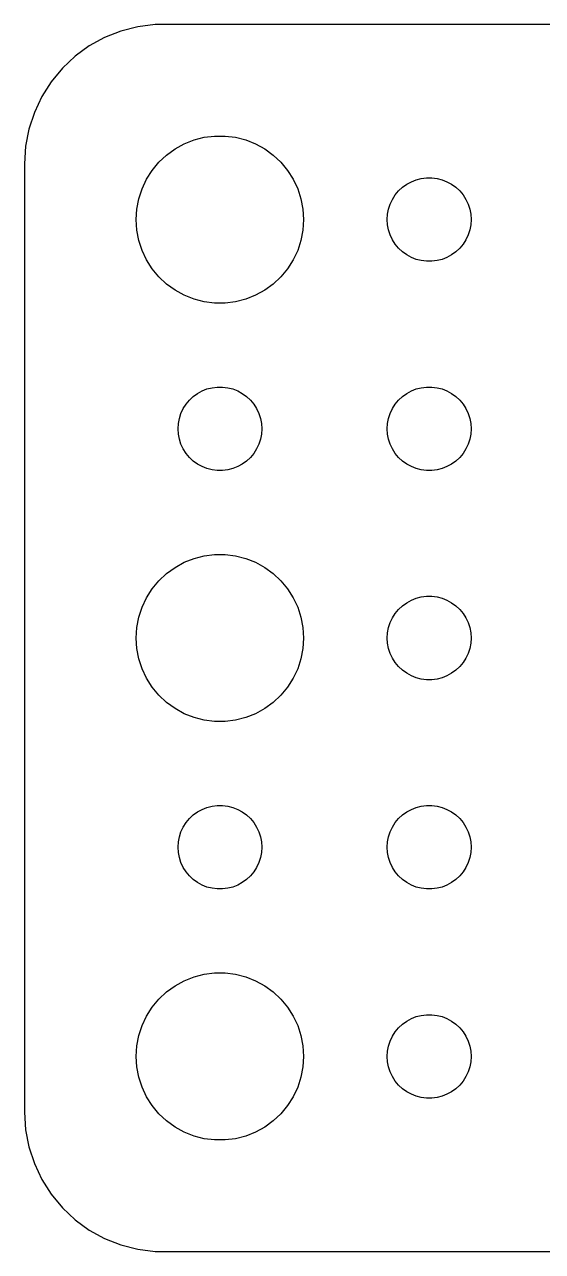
# Model space of a CAD drawing. Header units: metres. Extents: x -22 to 22, y 140 to 346.
# Drawn here: x -22 to -3.44, y 140.01 to 183.99 of the extents above; entities that cross this region are included whole.
import ezdxf

# ---------------------------------------------------------------- set-up
doc = ezdxf.new("R2010")
doc.units = ezdxf.units.M

msp = doc.modelspace()

# ---------------------------------------------------------------- linework, layer by layer
for p, q in [((-17.9369, 183.911), (-18.5451, 183.755)), ((-17.3139, 183.99), (-17.9369, 183.911)), ((17.3139, 183.99), (-17.3139, 183.99)), ((-19.1289, 183.524), (-19.6791, 183.222)), ((-18.5451, 183.755), (-19.1289, 183.524)), ((-19.6791, 183.222), (-20.1871, 182.853)), ((-20.1871, 182.853), (-20.6448, 182.423)), ((-20.6448, 182.423), (-21.0451, 181.939)), ((-21.0451, 181.939), (-21.3815, 181.409)), ((-21.3815, 181.409), (-21.6489, 180.841)), ((-21.6489, 180.841), (-21.8429, 180.243)), ((-21.8429, 180.243), (-21.9606, 179.627)), ((-15.927, 179.853), (-15.5621, 179.947)), ((-15.5621, 179.947), (-15.1884, 179.994)), ((-15.1884, 179.994), (-14.8116, 179.994)), ((-14.8116, 179.994), (-14.4379, 179.947)), ((-14.4379, 179.947), (-14.0729, 179.853)), ((-21.9606, 179.627), (-22, 179)), ((-16.9123, 179.312), (-16.6075, 179.533)), ((-16.6075, 179.533), (-16.2773, 179.714)), ((-16.2773, 179.714), (-15.927, 179.853)), ((-14.0729, 179.853), (-13.7227, 179.714)), ((-13.7227, 179.714), (-13.3925, 179.533)), ((-13.3925, 179.533), (-13.0877, 179.312)), ((-22, 179), (-22, 145)), ((-17.427, 178.763), (-17.1869, 179.054)), ((-17.1869, 179.054), (-16.9123, 179.312)), ((-13.0877, 179.312), (-12.8131, 179.054)), ((-12.8131, 179.054), (-12.5729, 178.763)), ((-17.6289, 178.445), (-17.427, 178.763)), ((-12.5729, 178.763), (-12.3711, 178.445)), ((-17.7893, 178.104), (-17.6289, 178.445)), ((-12.3711, 178.445), (-12.2107, 178.104)), ((-8.59344, 178.027), (-8.45613, 178.156)), ((-8.45613, 178.156), (-8.30373, 178.266)), ((-8.30373, 178.266), (-8.13866, 178.357)), ((-8.13866, 178.357), (-7.96352, 178.427)), ((-7.96352, 178.427), (-7.78107, 178.473)), ((-7.78107, 178.473), (-7.59418, 178.497)), ((-7.59418, 178.497), (-7.40581, 178.497)), ((-7.40581, 178.497), (-7.21892, 178.473)), ((-7.21892, 178.473), (-7.03647, 178.427)), ((-7.03647, 178.427), (-6.86133, 178.357)), ((-6.86133, 178.357), (-6.69626, 178.266)), ((-6.69626, 178.266), (-6.54385, 178.156)), ((-6.54385, 178.156), (-6.40654, 178.027)), ((-17.9763, 177.376), (-17.9057, 177.746)), ((-17.9057, 177.746), (-17.7893, 178.104)), ((-12.2107, 178.104), (-12.0942, 177.746)), ((-12.0942, 177.746), (-12.0237, 177.376)), ((-8.89465, 177.552), (-8.81445, 177.723)), ((-8.81445, 177.723), (-8.71352, 177.882)), ((-8.71352, 177.882), (-8.59344, 178.027)), ((-6.40654, 178.027), (-6.28647, 177.882)), ((-6.28647, 177.882), (-6.18553, 177.723)), ((-6.18553, 177.723), (-6.10533, 177.552)), ((-18, 177), (-17.9763, 177.376)), ((-12.0237, 177.376), (-12, 177)), ((-8.98816, 177.188), (-8.95287, 177.373)), ((-8.95287, 177.373), (-8.89465, 177.552)), ((-6.10533, 177.552), (-6.04712, 177.373)), ((-6.04712, 177.373), (-6.01183, 177.188)), ((-17.9763, 176.624), (-18, 177)), ((-12, 177), (-12.0237, 176.624)), ((-9, 177), (-8.98816, 177.188)), ((-8.98816, 176.812), (-9, 177)), ((-8.95287, 176.627), (-8.98816, 176.812)), ((-6.01183, 176.812), (-6.04712, 176.627)), ((-6.01183, 177.188), (-6, 177)), ((-6, 177), (-6.01183, 176.812)), ((-17.9057, 176.254), (-17.9763, 176.624)), ((-12.0237, 176.624), (-12.0942, 176.254)), ((-8.89465, 176.448), (-8.95287, 176.627)), ((-8.81445, 176.277), (-8.89465, 176.448)), ((-6.10533, 176.448), (-6.18553, 176.277)), ((-6.04712, 176.627), (-6.10533, 176.448)), ((-17.7893, 175.896), (-17.9057, 176.254)), ((-12.0942, 176.254), (-12.2107, 175.896)), ((-8.71352, 176.118), (-8.81445, 176.277)), ((-8.59344, 175.973), (-8.71352, 176.118)), ((-8.45613, 175.844), (-8.59344, 175.973)), ((-6.40654, 175.973), (-6.54385, 175.844)), ((-6.28647, 176.118), (-6.40654, 175.973)), ((-6.18553, 176.277), (-6.28647, 176.118)), ((-17.6289, 175.555), (-17.7893, 175.896)), ((-17.427, 175.237), (-17.6289, 175.555)), ((-12.3711, 175.555), (-12.5729, 175.237)), ((-12.2107, 175.896), (-12.3711, 175.555)), ((-8.30373, 175.734), (-8.45613, 175.844)), ((-8.13866, 175.643), (-8.30373, 175.734)), ((-7.96352, 175.573), (-8.13866, 175.643)), ((-7.78107, 175.527), (-7.96352, 175.573)), ((-7.59418, 175.503), (-7.78107, 175.527)), ((-7.40581, 175.503), (-7.59418, 175.503)), ((-7.21892, 175.527), (-7.40581, 175.503)), ((-7.03647, 175.573), (-7.21892, 175.527)), ((-6.86133, 175.643), (-7.03647, 175.573)), ((-6.69626, 175.734), (-6.86133, 175.643)), ((-6.54385, 175.844), (-6.69626, 175.734)), ((-17.1869, 174.946), (-17.427, 175.237)), ((-12.5729, 175.237), (-12.8131, 174.946)), ((-16.9123, 174.688), (-17.1869, 174.946)), ((-16.6075, 174.467), (-16.9123, 174.688)), ((-13.0877, 174.688), (-13.3925, 174.467)), ((-12.8131, 174.946), (-13.0877, 174.688)), ((-16.2773, 174.286), (-16.6075, 174.467)), ((-15.927, 174.147), (-16.2773, 174.286)), ((-13.7227, 174.286), (-14.0729, 174.147)), ((-13.3925, 174.467), (-13.7227, 174.286)), ((-15.5621, 174.053), (-15.927, 174.147)), ((-15.1884, 174.006), (-15.5621, 174.053)), ((-14.8116, 174.006), (-15.1884, 174.006)), ((-14.4379, 174.053), (-14.8116, 174.006)), ((-14.0729, 174.147), (-14.4379, 174.053)), ((-16.0934, 170.527), (-15.9561, 170.656)), ((-15.9561, 170.656), (-15.8037, 170.766)), ((-15.8037, 170.766), (-15.6387, 170.857)), ((-15.6387, 170.857), (-15.4635, 170.927)), ((-15.4635, 170.927), (-15.2811, 170.973)), ((-15.2811, 170.973), (-15.0942, 170.997)), ((-15.0942, 170.997), (-14.9058, 170.997)), ((-14.9058, 170.997), (-14.7189, 170.973)), ((-14.7189, 170.973), (-14.5365, 170.927)), ((-14.5365, 170.927), (-14.3613, 170.857)), ((-14.3613, 170.857), (-14.1963, 170.766)), ((-14.1963, 170.766), (-14.0439, 170.656)), ((-14.0439, 170.656), (-13.9065, 170.527)), ((-8.59344, 170.527), (-8.45613, 170.656)), ((-8.45613, 170.656), (-8.30373, 170.766)), ((-8.30373, 170.766), (-8.13866, 170.857)), ((-8.13866, 170.857), (-7.96352, 170.927)), ((-7.96352, 170.927), (-7.78107, 170.973)), ((-7.78107, 170.973), (-7.59418, 170.997)), ((-7.59418, 170.997), (-7.40581, 170.997)), ((-7.40581, 170.997), (-7.21892, 170.973)), ((-7.21892, 170.973), (-7.03647, 170.927)), ((-7.03647, 170.927), (-6.86133, 170.857)), ((-6.86133, 170.857), (-6.69626, 170.766)), ((-6.69626, 170.766), (-6.54385, 170.656)), ((-6.54385, 170.656), (-6.40654, 170.527)), ((-16.3947, 170.052), (-16.3145, 170.223)), ((-16.3145, 170.223), (-16.2135, 170.382)), ((-16.2135, 170.382), (-16.0934, 170.527)), ((-13.9065, 170.527), (-13.7865, 170.382)), ((-13.7865, 170.382), (-13.6855, 170.223)), ((-13.6855, 170.223), (-13.6053, 170.052)), ((-8.89465, 170.052), (-8.81445, 170.223)), ((-8.81445, 170.223), (-8.71352, 170.382)), ((-8.71352, 170.382), (-8.59344, 170.527)), ((-6.40654, 170.527), (-6.28647, 170.382)), ((-6.28647, 170.382), (-6.18553, 170.223)), ((-6.18553, 170.223), (-6.10533, 170.052)), ((-16.4882, 169.688), (-16.4529, 169.873)), ((-16.4529, 169.873), (-16.3947, 170.052)), ((-13.6053, 170.052), (-13.5471, 169.873)), ((-13.5471, 169.873), (-13.5118, 169.688)), ((-8.98816, 169.688), (-8.95287, 169.873)), ((-8.95287, 169.873), (-8.89465, 170.052)), ((-6.10533, 170.052), (-6.04712, 169.873)), ((-6.04712, 169.873), (-6.01183, 169.688)), ((-16.5, 169.5), (-16.4882, 169.688)), ((-16.4882, 169.312), (-16.5, 169.5)), ((-13.5118, 169.688), (-13.5, 169.5)), ((-13.5, 169.5), (-13.5118, 169.312)), ((-9, 169.5), (-8.98816, 169.688)), ((-8.98816, 169.312), (-9, 169.5)), ((-6.01183, 169.688), (-6, 169.5)), ((-6, 169.5), (-6.01183, 169.312)), ((-16.4529, 169.127), (-16.4882, 169.312)), ((-16.3947, 168.948), (-16.4529, 169.127)), ((-16.3145, 168.777), (-16.3947, 168.948)), ((-13.6053, 168.948), (-13.6855, 168.777)), ((-13.5471, 169.127), (-13.6053, 168.948)), ((-13.5118, 169.312), (-13.5471, 169.127)), ((-8.95287, 169.127), (-8.98816, 169.312)), ((-8.89465, 168.948), (-8.95287, 169.127)), ((-8.81445, 168.777), (-8.89465, 168.948)), ((-6.10533, 168.948), (-6.18553, 168.777)), ((-6.04712, 169.127), (-6.10533, 168.948)), ((-6.01183, 169.312), (-6.04712, 169.127)), ((-16.2135, 168.618), (-16.3145, 168.777)), ((-16.0934, 168.473), (-16.2135, 168.618)), ((-15.9561, 168.344), (-16.0934, 168.473)), ((-13.9065, 168.473), (-14.0439, 168.344)), ((-13.7865, 168.618), (-13.9065, 168.473)), ((-13.6855, 168.777), (-13.7865, 168.618)), ((-8.71352, 168.618), (-8.81445, 168.777)), ((-8.59344, 168.473), (-8.71352, 168.618)), ((-8.45613, 168.344), (-8.59344, 168.473)), ((-6.40654, 168.473), (-6.54385, 168.344)), ((-6.28647, 168.618), (-6.40654, 168.473)), ((-6.18553, 168.777), (-6.28647, 168.618)), ((-15.8037, 168.234), (-15.9561, 168.344)), ((-15.6387, 168.143), (-15.8037, 168.234)), ((-15.4635, 168.073), (-15.6387, 168.143)), ((-15.2811, 168.027), (-15.4635, 168.073)), ((-15.0942, 168.003), (-15.2811, 168.027)), ((-14.7189, 168.027), (-14.9058, 168.003)), ((-14.5365, 168.073), (-14.7189, 168.027)), ((-14.3613, 168.143), (-14.5365, 168.073)), ((-14.1963, 168.234), (-14.3613, 168.143)), ((-14.0439, 168.344), (-14.1963, 168.234)), ((-8.30373, 168.234), (-8.45613, 168.344)), ((-8.13866, 168.143), (-8.30373, 168.234)), ((-7.96352, 168.073), (-8.13866, 168.143)), ((-7.78107, 168.027), (-7.96352, 168.073)), ((-7.59418, 168.003), (-7.78107, 168.027)), ((-7.21892, 168.027), (-7.40581, 168.003)), ((-7.03647, 168.073), (-7.21892, 168.027)), ((-6.86133, 168.143), (-7.03647, 168.073)), ((-6.69626, 168.234), (-6.86133, 168.143)), ((-6.54385, 168.344), (-6.69626, 168.234)), ((-14.9058, 168.003), (-15.0942, 168.003)), ((-7.40581, 168.003), (-7.59418, 168.003)), ((-15.927, 164.853), (-15.5621, 164.947)), ((-15.5621, 164.947), (-15.1884, 164.994)), ((-15.1884, 164.994), (-14.8116, 164.994)), ((-14.8116, 164.994), (-14.4379, 164.947)), ((-14.4379, 164.947), (-14.0729, 164.853)), ((-16.9123, 164.312), (-16.6075, 164.533)), ((-16.6075, 164.533), (-16.2773, 164.714)), ((-16.2773, 164.714), (-15.927, 164.853)), ((-14.0729, 164.853), (-13.7227, 164.714)), ((-13.7227, 164.714), (-13.3925, 164.533)), ((-13.3925, 164.533), (-13.0877, 164.312)), ((-17.427, 163.763), (-17.1869, 164.054)), ((-17.1869, 164.054), (-16.9123, 164.312)), ((-13.0877, 164.312), (-12.8131, 164.054)), ((-12.8131, 164.054), (-12.5729, 163.763)), ((-17.6289, 163.445), (-17.427, 163.763)), ((-12.5729, 163.763), (-12.3711, 163.445)), ((-17.7893, 163.104), (-17.6289, 163.445)), ((-12.3711, 163.445), (-12.2107, 163.104)), ((-8.45613, 163.156), (-8.30373, 163.266)), ((-8.30373, 163.266), (-8.13866, 163.357)), ((-8.13866, 163.357), (-7.96352, 163.427)), ((-7.96352, 163.427), (-7.78107, 163.473)), ((-7.78107, 163.473), (-7.59418, 163.497)), ((-7.59418, 163.497), (-7.40581, 163.497)), ((-7.40581, 163.497), (-7.21892, 163.473)), ((-7.21892, 163.473), (-7.03647, 163.427)), ((-7.03647, 163.427), (-6.86133, 163.357)), ((-6.86133, 163.357), (-6.69626, 163.266)), ((-6.69626, 163.266), (-6.54385, 163.156)), ((-17.9763, 162.376), (-17.9057, 162.746)), ((-17.9057, 162.746), (-17.7893, 163.104)), ((-12.2107, 163.104), (-12.0942, 162.746)), ((-12.0942, 162.746), (-12.0237, 162.376)), ((-8.81445, 162.723), (-8.71352, 162.882)), ((-8.71352, 162.882), (-8.59344, 163.027)), ((-8.59344, 163.027), (-8.45613, 163.156)), ((-6.54385, 163.156), (-6.40654, 163.027)), ((-6.40654, 163.027), (-6.28647, 162.882)), ((-6.28647, 162.882), (-6.18553, 162.723)), ((-18, 162), (-17.9763, 162.376)), ((-12.0237, 162.376), (-12, 162)), ((-8.98816, 162.188), (-8.95287, 162.373)), ((-8.95287, 162.373), (-8.89465, 162.552)), ((-8.89465, 162.552), (-8.81445, 162.723)), ((-6.18553, 162.723), (-6.10533, 162.552)), ((-6.10533, 162.552), (-6.04712, 162.373)), ((-6.04712, 162.373), (-6.01183, 162.188)), ((-17.9763, 161.624), (-18, 162)), ((-12, 162), (-12.0237, 161.624)), ((-9, 162), (-8.98816, 162.188)), ((-8.98816, 161.812), (-9, 162)), ((-6.01183, 162.188), (-6, 162)), ((-6, 162), (-6.01183, 161.812)), ((-17.9057, 161.254), (-17.9763, 161.624)), ((-12.0237, 161.624), (-12.0942, 161.254)), ((-8.95287, 161.627), (-8.98816, 161.812)), ((-8.89465, 161.448), (-8.95287, 161.627)), ((-8.81445, 161.277), (-8.89465, 161.448)), ((-6.10533, 161.448), (-6.18553, 161.277)), ((-6.04712, 161.627), (-6.10533, 161.448)), ((-6.01183, 161.812), (-6.04712, 161.627)), ((-17.7893, 160.896), (-17.9057, 161.254)), ((-12.0942, 161.254), (-12.2107, 160.896)), ((-8.71352, 161.118), (-8.81445, 161.277)), ((-8.59344, 160.973), (-8.71352, 161.118)), ((-8.45613, 160.844), (-8.59344, 160.973)), ((-6.40654, 160.973), (-6.54385, 160.844)), ((-6.28647, 161.118), (-6.40654, 160.973)), ((-6.18553, 161.277), (-6.28647, 161.118)), ((-17.6289, 160.555), (-17.7893, 160.896)), ((-17.427, 160.237), (-17.6289, 160.555)), ((-12.3711, 160.555), (-12.5729, 160.237)), ((-12.2107, 160.896), (-12.3711, 160.555)), ((-8.30373, 160.734), (-8.45613, 160.844)), ((-8.13866, 160.643), (-8.30373, 160.734)), ((-7.96352, 160.573), (-8.13866, 160.643)), ((-7.78107, 160.527), (-7.96352, 160.573)), ((-7.03647, 160.573), (-7.21892, 160.527)), ((-6.86133, 160.643), (-7.03647, 160.573)), ((-6.69626, 160.734), (-6.86133, 160.643)), ((-6.54385, 160.844), (-6.69626, 160.734)), ((-17.1869, 159.946), (-17.427, 160.237)), ((-12.5729, 160.237), (-12.8131, 159.946)), ((-7.59418, 160.503), (-7.78107, 160.527)), ((-7.40581, 160.503), (-7.59418, 160.503)), ((-7.21892, 160.527), (-7.40581, 160.503)), ((-16.9123, 159.688), (-17.1869, 159.946)), ((-16.6075, 159.467), (-16.9123, 159.688)), ((-13.0877, 159.688), (-13.3925, 159.467)), ((-12.8131, 159.946), (-13.0877, 159.688)), ((-16.2773, 159.286), (-16.6075, 159.467)), ((-15.927, 159.147), (-16.2773, 159.286)), ((-13.7227, 159.286), (-14.0729, 159.147)), ((-13.3925, 159.467), (-13.7227, 159.286)), ((-15.5621, 159.053), (-15.927, 159.147)), ((-15.1884, 159.006), (-15.5621, 159.053)), ((-14.8116, 159.006), (-15.1884, 159.006)), ((-14.4379, 159.053), (-14.8116, 159.006)), ((-14.0729, 159.147), (-14.4379, 159.053)), ((-15.9561, 155.656), (-15.8037, 155.766)), ((-15.8037, 155.766), (-15.6387, 155.857)), ((-15.6387, 155.857), (-15.4635, 155.927)), ((-15.4635, 155.927), (-15.2811, 155.973)), ((-15.2811, 155.973), (-15.0942, 155.997)), ((-15.0942, 155.997), (-14.9058, 155.997)), ((-14.9058, 155.997), (-14.7189, 155.973)), ((-14.7189, 155.973), (-14.5365, 155.927)), ((-14.5365, 155.927), (-14.3613, 155.857)), ((-14.3613, 155.857), (-14.1963, 155.766)), ((-14.1963, 155.766), (-14.0439, 155.656)), ((-8.45613, 155.656), (-8.30373, 155.766)), ((-8.30373, 155.766), (-8.13866, 155.857)), ((-8.13866, 155.857), (-7.96352, 155.927)), ((-7.96352, 155.927), (-7.78107, 155.973)), ((-7.78107, 155.973), (-7.59418, 155.997)), ((-7.59418, 155.997), (-7.40581, 155.997)), ((-7.40581, 155.997), (-7.21892, 155.973)), ((-7.21892, 155.973), (-7.03647, 155.927)), ((-7.03647, 155.927), (-6.86133, 155.857)), ((-6.86133, 155.857), (-6.69626, 155.766)), ((-6.69626, 155.766), (-6.54385, 155.656)), ((-16.3145, 155.223), (-16.2135, 155.382)), ((-16.2135, 155.382), (-16.0934, 155.527)), ((-16.0934, 155.527), (-15.9561, 155.656)), ((-14.0439, 155.656), (-13.9065, 155.527)), ((-13.9065, 155.527), (-13.7865, 155.382)), ((-13.7865, 155.382), (-13.6855, 155.223)), ((-8.81445, 155.223), (-8.71352, 155.382)), ((-8.71352, 155.382), (-8.59344, 155.527)), ((-8.59344, 155.527), (-8.45613, 155.656)), ((-6.54385, 155.656), (-6.40654, 155.527)), ((-6.40654, 155.527), (-6.28647, 155.382)), ((-6.28647, 155.382), (-6.18553, 155.223)), ((-16.4882, 154.688), (-16.4529, 154.873)), ((-16.4529, 154.873), (-16.3947, 155.052)), ((-16.3947, 155.052), (-16.3145, 155.223)), ((-13.6855, 155.223), (-13.6053, 155.052)), ((-13.6053, 155.052), (-13.5471, 154.873)), ((-13.5471, 154.873), (-13.5118, 154.688)), ((-8.98816, 154.688), (-8.95287, 154.873)), ((-8.95287, 154.873), (-8.89465, 155.052)), ((-8.89465, 155.052), (-8.81445, 155.223)), ((-6.18553, 155.223), (-6.10533, 155.052)), ((-6.10533, 155.052), (-6.04712, 154.873)), ((-6.04712, 154.873), (-6.01183, 154.688)), ((-16.5, 154.5), (-16.4882, 154.688)), ((-16.4882, 154.312), (-16.5, 154.5)), ((-13.5118, 154.688), (-13.5, 154.5)), ((-13.5, 154.5), (-13.5118, 154.312)), ((-9, 154.5), (-8.98816, 154.688)), ((-8.98816, 154.312), (-9, 154.5)), ((-6.01183, 154.688), (-6, 154.5)), ((-6, 154.5), (-6.01183, 154.312)), ((-16.4529, 154.127), (-16.4882, 154.312)), ((-16.3947, 153.948), (-16.4529, 154.127)), ((-16.3145, 153.777), (-16.3947, 153.948)), ((-13.6053, 153.948), (-13.6855, 153.777)), ((-13.5471, 154.127), (-13.6053, 153.948)), ((-13.5118, 154.312), (-13.5471, 154.127)), ((-8.95287, 154.127), (-8.98816, 154.312)), ((-8.89465, 153.948), (-8.95287, 154.127)), ((-8.81445, 153.777), (-8.89465, 153.948)), ((-6.10533, 153.948), (-6.18553, 153.777)), ((-6.04712, 154.127), (-6.10533, 153.948)), ((-6.01183, 154.312), (-6.04712, 154.127)), ((-16.2135, 153.618), (-16.3145, 153.777)), ((-16.0934, 153.473), (-16.2135, 153.618)), ((-13.7865, 153.618), (-13.9065, 153.473)), ((-13.6855, 153.777), (-13.7865, 153.618)), ((-8.71352, 153.618), (-8.81445, 153.777)), ((-8.59344, 153.473), (-8.71352, 153.618)), ((-6.28647, 153.618), (-6.40654, 153.473)), ((-6.18553, 153.777), (-6.28647, 153.618)), ((-15.9561, 153.344), (-16.0934, 153.473)), ((-15.8037, 153.234), (-15.9561, 153.344)), ((-15.6387, 153.143), (-15.8037, 153.234)), ((-15.4635, 153.073), (-15.6387, 153.143)), ((-15.2811, 153.027), (-15.4635, 153.073)), ((-14.5365, 153.073), (-14.7189, 153.027)), ((-14.3613, 153.143), (-14.5365, 153.073)), ((-14.1963, 153.234), (-14.3613, 153.143)), ((-14.0439, 153.344), (-14.1963, 153.234)), ((-13.9065, 153.473), (-14.0439, 153.344)), ((-8.45613, 153.344), (-8.59344, 153.473)), ((-8.30373, 153.234), (-8.45613, 153.344)), ((-8.13866, 153.143), (-8.30373, 153.234)), ((-7.96352, 153.073), (-8.13866, 153.143)), ((-7.78107, 153.027), (-7.96352, 153.073)), ((-7.03647, 153.073), (-7.21892, 153.027)), ((-6.86133, 153.143), (-7.03647, 153.073)), ((-6.69626, 153.234), (-6.86133, 153.143)), ((-6.54385, 153.344), (-6.69626, 153.234)), ((-6.40654, 153.473), (-6.54385, 153.344)), ((-15.0942, 153.003), (-15.2811, 153.027)), ((-14.9058, 153.003), (-15.0942, 153.003)), ((-14.7189, 153.027), (-14.9058, 153.003)), ((-7.59418, 153.003), (-7.78107, 153.027)), ((-7.40581, 153.003), (-7.59418, 153.003)), ((-7.21892, 153.027), (-7.40581, 153.003)), ((-15.5621, 149.947), (-15.1884, 149.994)), ((-15.1884, 149.994), (-14.8116, 149.994)), ((-14.8116, 149.994), (-14.4379, 149.947)), ((-16.9123, 149.312), (-16.6075, 149.533)), ((-16.6075, 149.533), (-16.2773, 149.714)), ((-16.2773, 149.714), (-15.927, 149.853)), ((-15.927, 149.853), (-15.5621, 149.947)), ((-14.4379, 149.947), (-14.0729, 149.853)), ((-14.0729, 149.853), (-13.7227, 149.714)), ((-13.7227, 149.714), (-13.3925, 149.533)), ((-13.3925, 149.533), (-13.0877, 149.312)), ((-17.1869, 149.054), (-16.9123, 149.312)), ((-13.0877, 149.312), (-12.8131, 149.054)), ((-17.6289, 148.445), (-17.427, 148.763)), ((-17.427, 148.763), (-17.1869, 149.054)), ((-12.8131, 149.054), (-12.5729, 148.763)), ((-12.5729, 148.763), (-12.3711, 148.445)), ((-17.7893, 148.104), (-17.6289, 148.445)), ((-12.3711, 148.445), (-12.2107, 148.104)), ((-8.45613, 148.156), (-8.30373, 148.266)), ((-8.30373, 148.266), (-8.13866, 148.357)), ((-8.13866, 148.357), (-7.96352, 148.427)), ((-7.96352, 148.427), (-7.78107, 148.473)), ((-7.78107, 148.473), (-7.59418, 148.497)), ((-7.59418, 148.497), (-7.40581, 148.497)), ((-7.40581, 148.497), (-7.21892, 148.473)), ((-7.21892, 148.473), (-7.03647, 148.427)), ((-7.03647, 148.427), (-6.86133, 148.357)), ((-6.86133, 148.357), (-6.69626, 148.266)), ((-6.69626, 148.266), (-6.54385, 148.156)), ((-17.9057, 147.746), (-17.7893, 148.104)), ((-12.2107, 148.104), (-12.0942, 147.746)), ((-8.81445, 147.723), (-8.71352, 147.882)), ((-8.71352, 147.882), (-8.59344, 148.027)), ((-8.59344, 148.027), (-8.45613, 148.156)), ((-6.54385, 148.156), (-6.40654, 148.027)), ((-6.40654, 148.027), (-6.28647, 147.882)), ((-6.28647, 147.882), (-6.18553, 147.723)), ((-18, 147), (-17.9763, 147.376)), ((-17.9763, 147.376), (-17.9057, 147.746)), ((-12.0942, 147.746), (-12.0237, 147.376)), ((-12.0237, 147.376), (-12, 147)), ((-8.98816, 147.188), (-8.95287, 147.373)), ((-8.95287, 147.373), (-8.89465, 147.552)), ((-8.89465, 147.552), (-8.81445, 147.723)), ((-6.18553, 147.723), (-6.10533, 147.552)), ((-6.10533, 147.552), (-6.04712, 147.373)), ((-6.04712, 147.373), (-6.01183, 147.188)), ((-17.9763, 146.624), (-18, 147)), ((-12, 147), (-12.0237, 146.624)), ((-9, 147), (-8.98816, 147.188)), ((-8.98816, 146.812), (-9, 147)), ((-6.01183, 147.188), (-6, 147)), ((-6, 147), (-6.01183, 146.812)), ((-17.9057, 146.254), (-17.9763, 146.624)), ((-12.0237, 146.624), (-12.0942, 146.254)), ((-8.95287, 146.627), (-8.98816, 146.812)), ((-8.89465, 146.448), (-8.95287, 146.627)), ((-6.04712, 146.627), (-6.10533, 146.448)), ((-6.01183, 146.812), (-6.04712, 146.627)), ((-17.7893, 145.896), (-17.9057, 146.254)), ((-12.0942, 146.254), (-12.2107, 145.896)), ((-8.81445, 146.277), (-8.89465, 146.448)), ((-8.71352, 146.118), (-8.81445, 146.277)), ((-8.59344, 145.973), (-8.71352, 146.118)), ((-6.28647, 146.118), (-6.40654, 145.973)), ((-6.18553, 146.277), (-6.28647, 146.118)), ((-6.10533, 146.448), (-6.18553, 146.277)), ((-17.6289, 145.555), (-17.7893, 145.896)), ((-12.2107, 145.896), (-12.3711, 145.555)), ((-8.45613, 145.844), (-8.59344, 145.973)), ((-8.30373, 145.734), (-8.45613, 145.844)), ((-8.13866, 145.643), (-8.30373, 145.734)), ((-7.96352, 145.573), (-8.13866, 145.643)), ((-6.86133, 145.643), (-7.03647, 145.573)), ((-6.69626, 145.734), (-6.86133, 145.643)), ((-6.54385, 145.844), (-6.69626, 145.734)), ((-6.40654, 145.973), (-6.54385, 145.844)), ((-17.427, 145.237), (-17.6289, 145.555)), ((-17.1869, 144.946), (-17.427, 145.237)), ((-12.5729, 145.237), (-12.8131, 144.946)), ((-12.3711, 145.555), (-12.5729, 145.237)), ((-7.78107, 145.527), (-7.96352, 145.573)), ((-7.59418, 145.503), (-7.78107, 145.527)), ((-7.40581, 145.503), (-7.59418, 145.503)), ((-7.21892, 145.527), (-7.40581, 145.503)), ((-7.03647, 145.573), (-7.21892, 145.527)), ((-22, 145), (-21.9606, 144.373)), ((-16.9123, 144.688), (-17.1869, 144.946)), ((-12.8131, 144.946), (-13.0877, 144.688)), ((-21.9606, 144.373), (-21.8429, 143.757)), ((-16.6075, 144.467), (-16.9123, 144.688)), ((-16.2773, 144.286), (-16.6075, 144.467)), ((-15.927, 144.147), (-16.2773, 144.286)), ((-13.7227, 144.286), (-14.0729, 144.147)), ((-13.3925, 144.467), (-13.7227, 144.286)), ((-13.0877, 144.688), (-13.3925, 144.467)), ((-15.5621, 144.053), (-15.927, 144.147)), ((-15.1884, 144.006), (-15.5621, 144.053)), ((-14.8116, 144.006), (-15.1884, 144.006)), ((-14.4379, 144.053), (-14.8116, 144.006)), ((-14.0729, 144.147), (-14.4379, 144.053)), ((-21.8429, 143.757), (-21.6489, 143.159)), ((-21.6489, 143.159), (-21.3815, 142.591)), ((-21.3815, 142.591), (-21.0451, 142.061)), ((-21.0451, 142.061), (-20.6448, 141.577)), ((-20.6448, 141.577), (-20.1871, 141.147)), ((-20.1871, 141.147), (-19.6791, 140.778)), ((-19.6791, 140.778), (-19.1289, 140.476)), ((-19.1289, 140.476), (-18.5451, 140.245)), ((-18.5451, 140.245), (-17.9369, 140.089)), ((-17.9369, 140.089), (-17.3139, 140.01)), ((-17.3139, 140.01), (17.3139, 140.01))]:
    msp.add_line(p, q)

doc.saveas('drawing.dxf')
